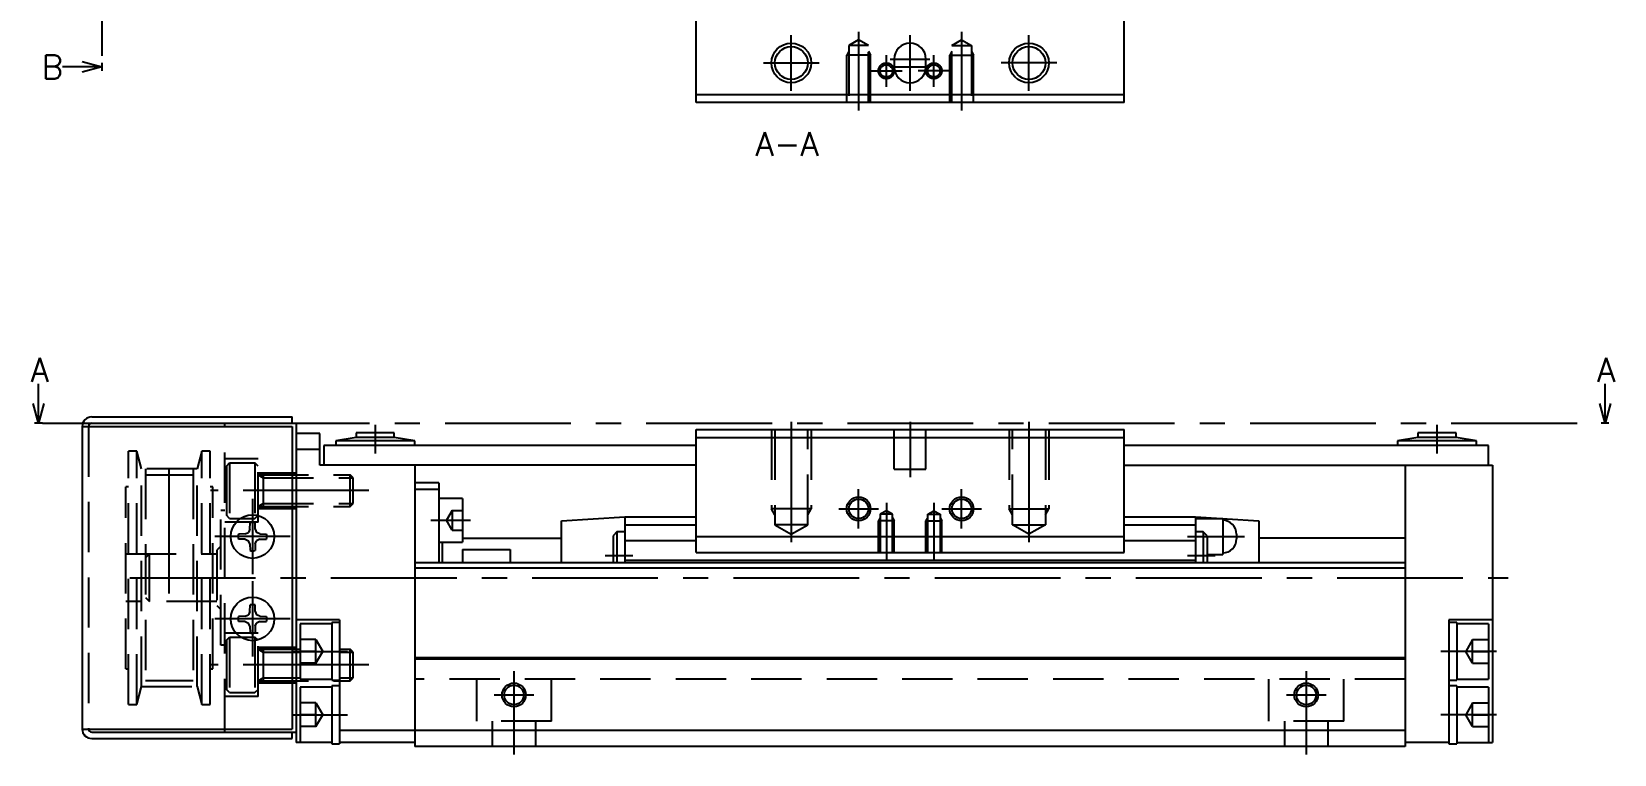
# Model space of a CAD drawing. Extents: x -2 to 446, y -8 to 279.
# Drawn here: x 246.4 to 446.1, y 9 to 100.3 of the extents above; entities that cross this region are included whole.
import ezdxf

# ---------------------------------------------------------------- set-up
doc = ezdxf.new("R2010")
doc.units = 0
doc.header["$LTSCALE"] = 0.5
doc.linetypes.add('CENTER', pattern=[50.8, 31.75, -6.35, 6.35, -6.35])
doc.linetypes.add('DASHED', pattern=[19.05, 12.7, -6.35])
for name, color, linetype in [('MSM_CENTER', 1, 'CENTER'), ('MSM_CONTINUOUS', 7, 'CONTINUOUS'), ('MSM_DASHED', 4, 'DASHED'), ('MSM_NARROW', 5, 'CONTINUOUS'), ('MSM_PART_NUMBER', 7, 'CONTINUOUS')]:
    doc.layers.add(name, color=color, linetype=linetype)
doc.styles.get("Standard").update_dxf_attribs({"font": 'txt.shx', "height": 3, "bigfont": 'bigfont.shx'})

msp = doc.modelspace()

# ---------------------------------------------------------------- linework, layer by layer
at = {"layer": 'MSM_CENTER'}
for p, q in [((255.26, 240.06), (255.26, 96.3)), ((350.76, 100.21), (350.76, 90.3)), ((363.76, 100.21), (363.76, 90.3)), ((342.26, 92.8), (342.26, 99.8)), ((357.26, 92.8), (357.26, 99.8)), ((372.26, 92.8), (372.26, 99.8)), ((338.76, 96.3), (345.76, 96.3)), ((354.26, 93.3), (354.26, 97.3)), ((354.76, 96.8), (359.76, 96.8)), ((360.26, 93.3), (360.26, 97.3)), ((375.76, 96.3), (368.76, 96.3)), ((352.26, 95.3), (356.26, 95.3)), ((354.76, 95.8), (359.76, 95.8)), ((362.26, 95.3), (358.26, 95.3)), ((247.76, 50.8), (444.47, 50.8)), ((289.76, 50.6), (289.76, 47)), ((342.26, 51), (342.26, 35.81)), ((357.26, 51), (357.26, 44)), ((372.26, 51), (372.26, 35.81)), ((423.76, 50.6), (423.76, 47)), ((263.76, 29.3), (263.76, 47.05)), ((288.96, 42.3), (268.96, 42.3)), ((350.76, 37.5), (350.76, 42.5)), ((363.76, 37.5), (363.76, 42.5)), ((274.26, 41.25), (274.26, 31.75)), ((348.26, 40), (353.26, 40)), ((354.26, 40.76), (354.26, 33.5)), ((360.26, 40.76), (360.26, 33.5)), ((361.26, 40), (366.26, 40)), ((296.76, 38.55), (301.76, 38.55)), ((279.01, 36.5), (269.51, 36.5)), ((392.26, 36.5), (399.46, 36.5)), ((318.76, 34.1), (322.26, 34.1)), ((392.26, 34.1), (395.76, 34.1)), ((258.76, 31.3), (432.76, 31.3)), ((274.26, 30.85), (274.26, 21.35)), ((279.01, 26.1), (269.51, 26.1)), ((279.26, 22), (286.26, 22)), ((431.26, 22), (424.26, 22)), ((288.96, 20.3), (268.96, 20.3)), ((307.26, 19.5), (307.26, 9)), ((407.26, 19.5), (407.26, 9)), ((304.76, 16.5), (309.76, 16.5)), ((404.76, 16.5), (409.76, 16.5)), ((279.26, 14), (286.26, 14)), ((431.26, 14), (424.26, 14))]:
    msp.add_line(p, q, dxfattribs=at)
at = {"layer": 'MSM_CONTINUOUS'}
for p, q in [((330.26, 91.3), (330.26, 102.3)), ((384.26, 91.3), (384.26, 102.3)), ((252.76, 96.47), (255.26, 95.8)), ((255.26, 96.3), (255.26, 95.3)), ((355.26, 96.8), (355.26, 95.8)), ((359.26, 95.8), (359.26, 96.8)), ((255.26, 95.8), (250.26, 95.8)), ((255.26, 95.8), (252.76, 95.13)), ((330.26, 92.3), (384.26, 92.3)), ((384.26, 91.3), (330.26, 91.3)), ((247.26, 50.8), (247.26, 55.8)), ((444.97, 50.8), (444.97, 55.8)), ((247.26, 50.8), (246.59, 53.3)), ((247.93, 53.3), (247.26, 50.8)), ((444.97, 50.8), (444.3, 53.3)), ((445.64, 53.3), (444.97, 50.8)), ((247.76, 50.8), (246.76, 50.8)), ((252.76, 50.4), (279.26, 50.4)), ((252.76, 50.4), (252.76, 12.2)), ((253.96, 51.6), (279.26, 51.6)), ((253.96, 50.8), (279.76, 50.8)), ((270.76, 50.4), (270.76, 50.8)), ((279.26, 50.8), (279.26, 51.6)), ((279.26, 50.4), (279.26, 12.2)), ((279.76, 50.8), (279.76, 10.5)), ((330.26, 34.5), (330.26, 50)), ((330.26, 50), (384.26, 50)), ((384.26, 34.5), (384.26, 50)), ((445.47, 50.8), (444.47, 50.8)), ((282.76, 49.5), (279.76, 49.5)), ((282.76, 45.5), (282.76, 49.5)), ((283.26, 48), (283.26, 45.5)), ((330.26, 48), (283.26, 48)), ((287.36, 49), (284.76, 48.6)), ((284.76, 48.6), (284.76, 48)), ((294.76, 48.6), (284.76, 48.6)), ((287.36, 49.6), (287.36, 49)), ((292.16, 49.6), (287.36, 49.6)), ((292.16, 49), (287.36, 49)), ((292.16, 49), (292.16, 49.6)), ((294.76, 48.6), (292.16, 49)), ((294.76, 48), (294.76, 48.6)), ((330.26, 49), (384.26, 49)), ((430.26, 48), (384.26, 48)), ((421.36, 49), (418.76, 48.6)), ((418.76, 48.6), (418.76, 48)), ((428.76, 48.6), (418.76, 48.6)), ((421.36, 49.6), (421.36, 49)), ((426.16, 49.6), (421.36, 49.6)), ((426.16, 49), (421.36, 49)), ((426.16, 49), (426.16, 49.6)), ((428.76, 48.6), (426.16, 49)), ((428.76, 48), (428.76, 48.6)), ((430.26, 45.5), (430.26, 48)), ((282.76, 47.5), (279.76, 47.5)), ((330.26, 45.5), (282.76, 45.5)), ((294.76, 45.5), (294.76, 10)), ((384.26, 45.5), (430.76, 45.5)), ((419.76, 45.5), (419.76, 10)), ((430.76, 45.5), (430.76, 10.5)), ((297.76, 43.3), (294.76, 43.3)), ((297.76, 42.45), (294.76, 42.45)), ((297.76, 43.3), (297.76, 33.2)), ((300.76, 41.3), (297.76, 41.3)), ((300.76, 41.3), (300.76, 35.8)), ((273.93, 37.42), (273.95, 38.27)), ((274.59, 37.42), (274.58, 38.27)), ((313.26, 38.5), (321.26, 39)), ((313.26, 33.2), (313.26, 38.5)), ((321.26, 39), (330.26, 39)), ((321.26, 39), (321.26, 33.2)), ((321.26, 38), (330.26, 38)), ((384.26, 39), (393.26, 39)), ((384.26, 38), (393.26, 38)), ((393.26, 39), (401.26, 38.5)), ((393.26, 39), (393.26, 33.2)), ((396.71, 38.75), (393.26, 38.75)), ((396.71, 38.75), (396.71, 34.25)), ((401.26, 38.5), (401.26, 33.2)), ((273.34, 36.83), (272.49, 36.82)), ((273.34, 36.17), (272.49, 36.18)), ((273.34, 36.83), (273.74, 37.02)), ((273.34, 36.17), (273.74, 35.98)), ((273.93, 37.42), (273.74, 37.02)), ((273.93, 35.58), (273.74, 35.98)), ((274.59, 37.42), (274.78, 37.02)), ((274.59, 35.58), (274.78, 35.98)), ((275.19, 36.83), (274.78, 37.02)), ((275.19, 36.17), (274.78, 35.98)), ((275.19, 36.83), (276.03, 36.82)), ((275.19, 36.17), (276.03, 36.18)), ((300.76, 36.3), (313.26, 36.3)), ((320.26, 37.1), (319.76, 36.6)), ((319.76, 36.6), (319.76, 33.2)), ((321.26, 37.1), (320.26, 37.1)), ((320.26, 37.1), (320.26, 33.2)), ((321.26, 36), (330.26, 36)), ((330.26, 36.5), (384.26, 36.5)), ((384.26, 36), (393.26, 36)), ((394.26, 37.1), (393.26, 37.1)), ((394.76, 36.6), (394.26, 37.1)), ((394.26, 37.1), (394.26, 33.2)), ((394.76, 36.6), (394.76, 33.2)), ((398.46, 36.8), (398.46, 36.2)), ((419.76, 36.3), (401.26, 36.3)), ((273.93, 35.58), (273.95, 34.73)), ((274.59, 35.58), (274.58, 34.73)), ((297.76, 35.8), (300.76, 35.8)), ((298.26, 33.2), (298.26, 35.8)), ((300.76, 34.87), (306.76, 34.87)), ((300.76, 34.87), (300.76, 33.2)), ((306.76, 34.87), (306.76, 33.2)), ((330.26, 34.5), (384.26, 34.5)), ((394.76, 34.25), (396.71, 34.25)), ((419.76, 33.2), (294.76, 33.2)), ((419.76, 32.5), (294.76, 32.5)), ((321.26, 33.5), (393.26, 33.5)), ((273.34, 26.43), (272.49, 26.42)), ((273.34, 26.43), (273.74, 26.62)), ((273.93, 27.02), (273.74, 26.62)), ((273.93, 27.02), (273.95, 27.87)), ((274.59, 27.02), (274.58, 27.87)), ((274.59, 27.02), (274.78, 26.62)), ((275.19, 26.43), (274.78, 26.62)), ((275.19, 26.43), (276.03, 26.42)), ((285.26, 26), (279.76, 26)), ((285.26, 26), (285.26, 10.35)), ((430.76, 26), (425.26, 26)), ((425.26, 26), (425.26, 10.35)), ((273.34, 25.77), (272.49, 25.78)), ((273.34, 25.77), (273.74, 25.58)), ((273.93, 25.18), (273.74, 25.58)), ((273.93, 25.18), (273.95, 24.33)), ((274.59, 25.18), (274.58, 24.33)), ((274.59, 25.18), (274.78, 25.58)), ((275.19, 25.77), (274.78, 25.58)), ((275.19, 25.77), (276.03, 25.78)), ((284.26, 25.5), (280.26, 25.5)), ((280.26, 25.5), (280.26, 18.5)), ((285.26, 25.65), (284.26, 25.65)), ((284.26, 25.65), (284.26, 18.35)), ((426.26, 25.65), (425.26, 25.65)), ((426.26, 25.65), (426.26, 18.35)), ((430.26, 25.5), (426.26, 25.5)), ((430.26, 25.5), (430.26, 18.5)), ((419.76, 21.2), (294.76, 21.2)), ((419.76, 21), (294.76, 21)), ((280.26, 18.5), (284.26, 18.5)), ((284.26, 18.35), (285.26, 18.35)), ((425.26, 18.35), (426.26, 18.35)), ((426.26, 18.5), (430.26, 18.5)), ((284.26, 17.5), (280.26, 17.5)), ((280.26, 17.5), (280.26, 10.5)), ((285.26, 17.65), (284.26, 17.65)), ((284.26, 17.65), (284.26, 10.35)), ((426.26, 17.65), (425.26, 17.65)), ((426.26, 17.65), (426.26, 10.35)), ((430.26, 17.5), (426.26, 17.5)), ((430.26, 17.5), (430.26, 10.5)), ((252.76, 12.2), (279.26, 12.2)), ((270.76, 11.8), (270.76, 12.2)), ((419.76, 12), (285.26, 12)), ((253.96, 11.8), (279.76, 11.8)), ((253.96, 11), (279.26, 11)), ((279.26, 11), (279.26, 11.8)), ((284.26, 10.5), (279.76, 10.5)), ((284.26, 10.35), (285.26, 10.35)), ((294.76, 10.5), (285.26, 10.5)), ((419.76, 10), (294.76, 10)), ((425.26, 10.5), (419.76, 10.5)), ((425.26, 10.35), (426.26, 10.35)), ((426.26, 10.5), (430.76, 10.5))]:
    msp.add_line(p, q, dxfattribs=at)
for centre, radius in [((342.26, 96.3), 2.07), ((372.26, 96.3), 2.07), ((350.76, 40), 1.23), ((363.76, 40), 1.23), ((274.26, 36.5), 2.75), ((274.26, 26.1), 2.75), ((307.26, 16.5), 1.23), ((407.26, 16.5), 1.23)]:
    msp.add_circle(centre, radius, dxfattribs=at)
for centre, radius, start, end in [((357.26, 96.8), 2, 0, 180), ((357.26, 95.8), 2, 180, 0), ((253.96, 50.4), 1.2, 90, 180), ((253.96, 50.4), 0.4, 90, 180), ((274.26, 36.5), 1.8, 79.8876, 100.1124), ((396.71, 36.8), 1.75, 0, 90), ((274.26, 36.5), 1.8, 169.8876, 190.1124), ((274.26, 36.5), 1.8, 349.8876, 10.1124), ((396.71, 36.2), 1.75, 270, 0), ((274.26, 36.5), 1.8, 259.8876, 280.1124), ((274.26, 26.1), 1.8, 169.8876, 190.1124), ((274.26, 26.1), 1.8, 79.8876, 100.1124), ((274.26, 26.1), 1.8, 349.8876, 10.1124), ((274.26, 26.1), 1.8, 259.8876, 280.1124), ((253.96, 12.2), 1.2, 180, 270), ((253.96, 12.2), 0.4, 180, 270)]:
    msp.add_arc(centre, radius, start, end, dxfattribs=at)
at = {"layer": 'MSM_DASHED'}
for p, q in [((350.76, 99.21), (349.53, 98.5)), ((349.53, 98.5), (349.53, 91.3)), ((351.99, 98.5), (349.53, 98.5)), ((351.99, 98.5), (350.76, 99.21)), ((351.99, 91.3), (351.99, 98.5)), ((362.53, 98.5), (363.76, 99.21)), ((362.53, 91.3), (362.53, 98.5)), ((362.53, 98.5), (364.99, 98.5)), ((363.76, 99.21), (364.99, 98.5)), ((364.99, 98.5), (364.99, 91.3)), ((349.53, 97.77), (349.26, 97.3)), ((352.26, 97.3), (349.26, 97.3)), ((349.26, 91.3), (349.26, 97.3)), ((351.99, 97.77), (352.26, 97.3)), ((352.26, 91.3), (352.26, 97.3)), ((362.53, 97.77), (362.26, 97.3)), ((362.26, 91.3), (362.26, 97.3)), ((362.26, 97.3), (365.26, 97.3)), ((364.99, 97.77), (365.26, 97.3)), ((365.26, 91.3), (365.26, 97.3)), ((253.56, 50.4), (253.56, 12.2)), ((270.76, 12.2), (270.76, 50.4)), ((339.76, 50), (339.76, 40)), ((340.19, 50), (340.19, 38)), ((344.33, 38), (344.33, 50)), ((344.76, 50), (344.76, 40)), ((355.26, 45), (355.26, 50)), ((359.26, 45), (359.26, 50)), ((369.76, 50), (369.76, 40)), ((370.19, 38), (370.19, 50)), ((374.33, 50), (374.33, 38)), ((374.76, 50), (374.76, 40)), ((259.66, 47.3), (258.62, 47.3)), ((258.62, 15.3), (258.62, 47.3)), ((259.66, 15.3), (259.66, 47.3)), ((260.26, 45.05), (259.66, 47.3)), ((267.86, 47.3), (267.26, 45.05)), ((267.86, 15.3), (267.86, 47.3)), ((268.9, 47.3), (267.86, 47.3)), ((268.9, 15.3), (268.9, 47.3)), ((274.96, 46.3), (270.76, 46.3)), ((274.96, 38.3), (274.96, 46.3)), ((260.26, 17.55), (260.26, 45.05)), ((267.26, 45.05), (260.26, 45.05)), ((260.76, 45.05), (260.76, 17.55)), ((260.76, 44.29), (266.76, 44.29)), ((266.76, 45.05), (266.76, 17.55)), ((267.26, 17.55), (267.26, 45.05)), ((270.96, 45.4), (271.36, 45.8)), ((270.96, 45.4), (270.96, 39.2)), ((271.36, 45.8), (274.56, 45.8)), ((271.36, 45.8), (271.36, 38.8)), ((274.56, 45.8), (274.56, 38.8)), ((274.96, 45.4), (274.56, 45.8)), ((274.96, 44.55), (279.76, 44.55)), ((274.96, 44.3), (286.58, 44.3)), ((274.96, 44.3), (275.62, 43.92)), ((275.62, 44.3), (275.62, 40.3)), ((286.58, 40.3), (286.58, 44.3)), ((286.96, 43.92), (286.58, 44.3)), ((355.26, 45), (359.26, 45)), ((258.26, 19.8), (258.26, 42.8)), ((258.62, 42.8), (258.26, 42.8)), ((269.26, 42.8), (268.9, 42.8)), ((269.26, 19.8), (269.26, 42.8)), ((275.62, 43.92), (286.96, 43.92)), ((286.96, 40.68), (286.96, 43.92)), ((274.96, 40.3), (275.62, 40.68)), ((274.96, 40.3), (286.58, 40.3)), ((274.96, 40.05), (279.76, 40.05)), ((275.62, 40.68), (286.96, 40.68)), ((286.58, 40.3), (286.96, 40.68)), ((344.76, 40), (339.76, 40)), ((340.19, 39.25), (339.76, 40)), ((344.33, 39.25), (344.76, 40)), ((369.76, 40), (374.76, 40)), ((370.19, 39.25), (369.76, 40)), ((374.33, 39.25), (374.76, 40)), ((270.76, 39.8), (270.26, 39.8)), ((270.26, 22.8), (270.26, 39.8)), ((274.96, 38.3), (270.76, 38.3)), ((271.36, 38.8), (270.96, 39.2)), ((271.36, 38.8), (274.56, 38.8)), ((274.56, 38.8), (274.96, 39.2)), ((299.46, 39.8), (298.74, 38.55)), ((299.46, 37.3), (298.74, 38.55)), ((299.46, 39.8), (300.76, 39.8)), ((299.46, 39.8), (299.46, 37.3)), ((299.46, 38.55), (300.76, 38.55)), ((344.33, 38), (340.19, 38)), ((340.19, 38), (342.26, 36.81)), ((342.26, 36.81), (344.33, 38)), ((353.48, 38.87), (353.26, 38.5)), ((355.26, 38.5), (353.26, 38.5)), ((353.26, 34.5), (353.26, 38.5)), ((354.26, 39.76), (353.48, 39.31)), ((355.04, 39.31), (353.48, 39.31)), ((353.48, 39.31), (353.48, 34.5)), ((355.04, 39.31), (354.26, 39.76)), ((355.04, 34.5), (355.04, 39.31)), ((355.04, 38.87), (355.26, 38.5)), ((355.26, 34.5), (355.26, 38.5)), ((359.48, 38.87), (359.26, 38.5)), ((359.26, 34.5), (359.26, 38.5)), ((359.26, 38.5), (361.26, 38.5)), ((359.48, 39.31), (360.26, 39.76)), ((359.48, 39.31), (361.04, 39.31)), ((359.48, 34.5), (359.48, 39.31)), ((360.26, 39.76), (361.04, 39.31)), ((361.04, 39.31), (361.04, 34.5)), ((361.04, 38.87), (361.26, 38.5)), ((361.26, 34.5), (361.26, 38.5)), ((370.19, 38), (374.33, 38)), ((372.26, 36.81), (370.19, 38)), ((374.33, 38), (372.26, 36.81)), ((299.46, 37.3), (300.76, 37.3)), ((258.26, 34.3), (269.76, 34.3)), ((261.26, 34.3), (260.76, 33.8)), ((261.26, 28.3), (261.26, 34.3)), ((270.26, 35.3), (269.76, 34.8)), ((269.76, 34.8), (269.76, 27.8)), ((269.76, 28.3), (258.26, 28.3)), ((260.76, 28.8), (261.26, 28.3)), ((269.76, 27.8), (270.26, 27.3)), ((274.96, 24.3), (270.76, 24.3)), ((274.96, 16.3), (274.96, 24.3)), ((270.76, 22.8), (270.26, 22.8)), ((270.96, 23.4), (271.36, 23.8)), ((270.96, 23.4), (270.96, 17.2)), ((271.36, 23.8), (271.36, 16.8)), ((271.36, 23.8), (274.56, 23.8)), ((274.56, 23.8), (274.56, 16.8)), ((274.96, 23.4), (274.56, 23.8)), ((274.96, 22.55), (279.76, 22.55)), ((274.96, 22.3), (280.26, 22.3)), ((274.96, 22.3), (275.62, 21.92)), ((275.62, 22.3), (275.62, 18.3)), ((282.26, 23.5), (280.26, 23.5)), ((282.26, 22), (280.26, 22)), ((282.26, 20.5), (282.26, 23.5)), ((282.26, 23.5), (283.13, 22)), ((282.26, 20.5), (283.13, 22)), ((285.26, 22.3), (286.58, 22.3)), ((286.58, 18.3), (286.58, 22.3)), ((286.96, 21.92), (286.58, 22.3)), ((428.26, 23.5), (427.4, 22)), ((428.26, 20.5), (427.4, 22)), ((428.26, 20.5), (428.26, 23.5)), ((428.26, 23.5), (430.26, 23.5)), ((428.26, 22), (430.26, 22)), ((275.62, 21.92), (280.26, 21.92)), ((282.26, 20.5), (280.26, 20.5)), ((285.26, 21.92), (286.96, 21.92)), ((286.96, 18.68), (286.96, 21.92)), ((428.26, 20.5), (430.26, 20.5)), ((258.26, 19.8), (258.62, 19.8)), ((260.76, 18.31), (266.76, 18.31)), ((268.9, 19.8), (269.26, 19.8)), ((274.96, 18.3), (275.62, 18.68)), ((274.96, 18.3), (286.58, 18.3)), ((274.96, 18.05), (279.76, 18.05)), ((275.62, 18.68), (280.26, 18.68)), ((285.26, 18.68), (286.96, 18.68)), ((286.58, 18.3), (286.96, 18.68)), ((419.76, 18.5), (294.76, 18.5)), ((302.51, 18.5), (302.51, 13.2)), ((312.01, 13.2), (312.01, 18.5)), ((402.51, 18.5), (402.51, 13.2)), ((412.01, 13.2), (412.01, 18.5)), ((259.66, 15.3), (260.26, 17.55)), ((260.26, 17.55), (267.26, 17.55)), ((267.26, 17.55), (267.86, 15.3)), ((274.96, 16.3), (270.76, 16.3)), ((271.36, 16.8), (270.96, 17.2)), ((271.36, 16.8), (274.56, 16.8)), ((274.56, 16.8), (274.96, 17.2)), ((258.62, 15.3), (259.66, 15.3)), ((267.86, 15.3), (268.9, 15.3)), ((282.26, 15.5), (280.26, 15.5)), ((282.26, 14), (280.26, 14)), ((282.26, 12.5), (282.26, 15.5)), ((282.26, 15.5), (283.13, 14)), ((282.26, 12.5), (283.13, 14)), ((428.26, 15.5), (427.4, 14)), ((428.26, 12.5), (427.4, 14)), ((428.26, 12.5), (428.26, 15.5)), ((428.26, 15.5), (430.26, 15.5)), ((428.26, 14), (430.26, 14)), ((282.26, 12.5), (280.26, 12.5)), ((312.01, 13.2), (302.51, 13.2)), ((304.51, 13.2), (304.51, 10)), ((310.01, 10), (310.01, 13.2)), ((412.01, 13.2), (402.51, 13.2)), ((404.51, 13.2), (404.51, 10)), ((410.01, 10), (410.01, 13.2)), ((428.26, 12.5), (430.26, 12.5))]:
    msp.add_line(p, q, dxfattribs=at)
for centre, radius in [((354.26, 95.3), 1), ((354.26, 95.3), 0.784), ((360.26, 95.3), 1), ((360.26, 95.3), 0.784)]:
    msp.add_circle(centre, radius, dxfattribs=at)
at = {"layer": 'MSM_NARROW'}
for centre, radius in [((342.26, 96.3), 2.5), ((372.26, 96.3), 2.5), ((350.76, 40), 1.5), ((363.76, 40), 1.5), ((307.26, 16.5), 1.5), ((407.26, 16.5), 1.5)]:
    msp.add_circle(centre, radius, dxfattribs=at)

# ---------------------------------------------------------------- texts
at = {"layer": 'MSM_PART_NUMBER'}
for s, p in [('B', (247.65, 94.3)), ('A-A', (337.76, 84.58)), ('A', (246.26, 56.05)), ('A', (443.96, 56.05))]:
    msp.add_text(s, height=3, dxfattribs=at).set_placement(p)

doc.saveas('drawing.dxf')
